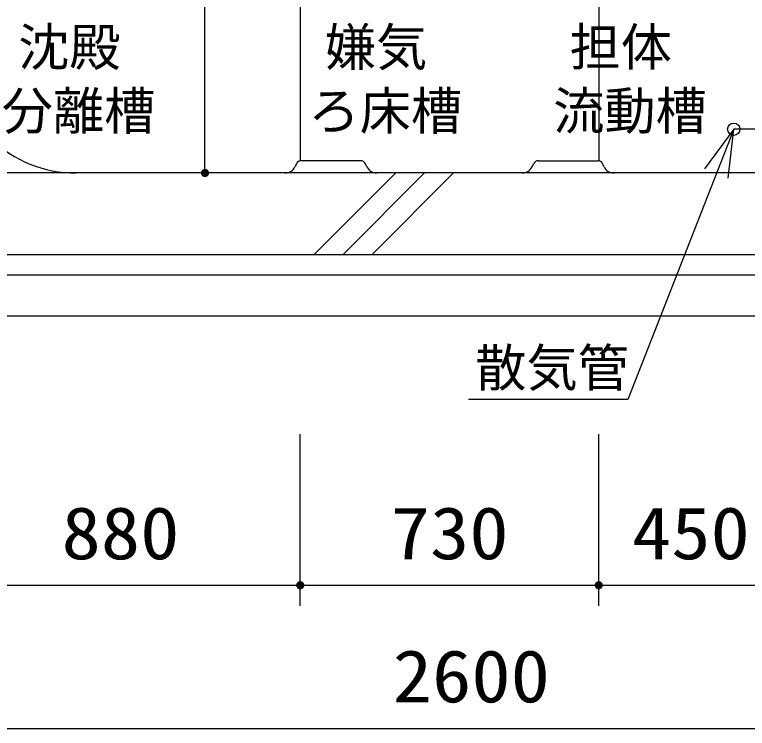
# Model space of a CAD drawing. Units: millimetres, scale not verified. Extents: x -14850 to 14850, y -10500 to 10500.
# Drawn here: x -10280 to -8488, y -7009 to -5263 of the extents above; entities that cross this region are included whole.
import ezdxf
from ezdxf.enums import TextEntityAlignment as Align

# ---------------------------------------------------------------- set-up
doc = ezdxf.new("R2010")
doc.units = ezdxf.units.MM
doc.header["$LTSCALE"] = 50
for name, color, linetype, lineweight in [('0-0_機器', 3, 'Continuous', 25), ('0-1_空気管', 3, 'Continuous', 25), ('0-4_製作', 5, 'Continuous', 25)]:
    doc.layers.add(name, color=color, linetype=linetype, lineweight=lineweight)
doc.styles.add('ＭＳ ゴシック', font='')
doc.styles.get('ＭＳ ゴシック').set_extended_font_data('MS Gothic')

msp = doc.modelspace()

# ---------------------------------------------------------------- linework, layer by layer
at = {"layer": '0-0_機器', "color": 2}
for p, q in [((-9548.26, -5850.29), (-9348.26, -5650.29)), ((-9477.55, -5850.29), (-9277.55, -5650.29)), ((-9406.84, -5850.29), (-9206.84, -5650.29)), ((-7611.65, -5850.29), (-10711.65, -5850.29)), ((-7611.65, -5900.29), (-10711.65, -5900.29))]:
    msp.add_line(p, q, dxfattribs=at)
for points in [[(-7661.65, -5650.29), (-10661.65, -5650.29), (-10661.65, -5850.29)], [(-7611.65, -5850.29), (-7611.65, -6000.29), (-10711.65, -6000.29)]]:
    msp.add_lwpolyline(points, dxfattribs=at)
at = {"layer": '0-1_空気管'}
for p, q in [((-9581.65, -3894.29), (-9581.65, -5620.51)), ((-8851.65, -3894.29), (-8851.65, -5620.51)), ((-8521.65, -5543.29), (-8780.93, -6204.24)), ((-8421.65, -5543.29), (-8521.65, -5543.29)), ((-9434.01, -5620.29), (-9579.29, -5620.29)), ((-8999.29, -5620.29), (-8854.01, -5620.29)), ((-9590.92, -5627.48), (-9594.86, -5635.37)), ((-9418.44, -5635.37), (-9422.39, -5627.48)), ((-9014.86, -5635.37), (-9010.92, -5627.48)), ((-8838.44, -5635.37), (-8842.39, -5627.48)), ((-8327.12, -5650.29), (-10129.8, -5650.29)), ((-8780.93, -6204.24), (-9170.21, -6204.24))]:
    msp.add_line(p, q, dxfattribs=at)
msp.add_lwpolyline([(-8535.07, -5662.54), (-8521.65, -5543.29), (-8592.9, -5639.86)], dxfattribs=at)
msp.add_circle((-8521.65, -5543.29), 15, dxfattribs=at)
for centre, radius, start, end in [((-10129.8, -5350.29), 300, 182.99998, 270), ((-9579.29, -5633.29), 13, 90, 153.43494), ((-9434.01, -5633.29), 13, 26.56505, 90), ((-8999.29, -5633.29), 13, 90, 153.43494), ((-8854.01, -5633.29), 13, 26.56505, 90), ((-9619.01, -5623.29), 27, 270, 333.43494), ((-9394.29, -5623.29), 27, 206.56503, 270), ((-9039.01, -5623.29), 27, 270, 333.43494), ((-8814.29, -5623.29), 27, 206.56503, 270)]:
    msp.add_arc(centre, radius, start, end, dxfattribs=at)
at = {"layer": '0-4_製作', "color": 2}
for p, q in [((-9814.67, -5650.29), (-9814.67, -4200.29)), ((-9764.67, -5650.29), (-9969.14, -5650.29)), ((-9581.65, -6708.59), (-9581.65, -6289.24)), ((-8851.65, -6708.59), (-8851.65, -6289.24)), ((-10461.65, -6658.59), (-9581.65, -6658.59)), ((-9581.65, -6658.59), (-8851.65, -6658.59)), ((-8851.65, -6658.59), (-8401.65, -6658.59)), ((-10461.65, -7008.59), (-7861.65, -7008.59))]:
    msp.add_line(p, q, dxfattribs=at)
at = {"layer": '0-4_製作'}
for points in [[(-9822.37, -5643.92), (-9814.67, -5650.29), (-9823.11, -5644.93)], [(-9821.51, -5643), (-9814.67, -5650.29), (-9822.37, -5643.92)], [(-9820.55, -5642.2), (-9814.67, -5650.29), (-9821.51, -5643)], [(-9819.49, -5641.53), (-9814.67, -5650.29), (-9820.55, -5642.2)], [(-9819.49, -5641.53), (-9814.67, -5640.29), (-9814.67, -5650.29)], [(-9818.35, -5640.99), (-9814.67, -5640.29), (-9819.49, -5641.53)], [(-9817.15, -5640.61), (-9814.67, -5640.29), (-9818.35, -5640.99)], [(-9815.92, -5640.37), (-9814.67, -5640.29), (-9817.15, -5640.61)], [(-9814.67, -5640.29), (-9804.67, -5650.29), (-9814.67, -5650.29)], [(-9814.04, -5640.31), (-9804.67, -5650.29), (-9814.67, -5640.29)], [(-9812.79, -5640.47), (-9804.67, -5650.29), (-9814.04, -5640.31)], [(-9811.58, -5640.78), (-9804.67, -5650.29), (-9812.79, -5640.47)], [(-9810.41, -5641.24), (-9804.67, -5650.29), (-9811.58, -5640.78)], [(-9809.31, -5641.85), (-9804.67, -5650.29), (-9810.41, -5641.24)], [(-9809.31, -5641.85), (-9804.75, -5649.04), (-9804.67, -5650.29)], [(-9808.29, -5642.59), (-9804.75, -5649.04), (-9809.31, -5641.85)], [(-9808.29, -5642.59), (-9804.98, -5647.81), (-9804.75, -5649.04)], [(-9807.38, -5643.45), (-9804.98, -5647.81), (-9808.29, -5642.59)], [(-9807.38, -5643.45), (-9805.37, -5646.61), (-9804.98, -5647.81)], [(-9806.58, -5644.41), (-9805.37, -5646.61), (-9807.38, -5643.45)], [(-9806.58, -5644.41), (-9805.9, -5645.48), (-9805.37, -5646.61)], [(-9824.65, -5649.66), (-9814.67, -5650.29), (-9824.67, -5650.29)], [(-9824.67, -5650.29), (-9820.03, -5658.74), (-9824.59, -5651.55)], [(-9824.67, -5650.29), (-9818.93, -5659.34), (-9820.03, -5658.74)], [(-9814.67, -5650.29), (-9818.93, -5659.34), (-9824.67, -5650.29)], [(-9824.49, -5648.42), (-9814.67, -5650.29), (-9824.65, -5649.66)], [(-9824.59, -5651.55), (-9821.04, -5658), (-9824.35, -5652.78)], [(-9824.59, -5651.55), (-9820.03, -5658.74), (-9821.04, -5658)], [(-9824.18, -5647.2), (-9814.67, -5650.29), (-9824.49, -5648.42)], [(-9824.35, -5652.78), (-9821.96, -5657.14), (-9823.97, -5653.97)], [(-9824.35, -5652.78), (-9821.04, -5658), (-9821.96, -5657.14)], [(-9823.72, -5646.03), (-9814.67, -5650.29), (-9824.18, -5647.2)], [(-9823.97, -5653.97), (-9822.76, -5656.17), (-9823.43, -5655.11)], [(-9823.97, -5653.97), (-9821.96, -5657.14), (-9822.76, -5656.17)], [(-9823.11, -5644.93), (-9814.67, -5650.29), (-9823.72, -5646.03)], [(-9814.67, -5650.29), (-9817.76, -5659.8), (-9818.93, -5659.34)], [(-9814.67, -5650.29), (-9816.54, -5660.12), (-9817.76, -5659.8)], [(-9814.67, -5650.29), (-9815.3, -5660.27), (-9816.54, -5660.12)], [(-9814.67, -5650.29), (-9814.67, -5660.29), (-9815.3, -5660.27)], [(-9814.67, -5650.29), (-9813.41, -5660.21), (-9814.67, -5660.29)], [(-9814.67, -5650.29), (-9812.18, -5659.98), (-9813.41, -5660.21)], [(-9814.67, -5650.29), (-9810.99, -5659.59), (-9812.18, -5659.98)], [(-9814.67, -5650.29), (-9809.85, -5659.06), (-9810.99, -5659.59)], [(-9814.67, -5650.29), (-9808.79, -5658.38), (-9809.85, -5659.06)], [(-9804.67, -5650.29), (-9808.79, -5658.38), (-9814.67, -5650.29)], [(-9804.67, -5650.29), (-9807.82, -5657.58), (-9808.79, -5658.38)], [(-9804.67, -5650.29), (-9806.96, -5656.67), (-9807.82, -5657.58)], [(-9804.67, -5650.29), (-9806.22, -5655.65), (-9806.96, -5656.67)], [(-9804.67, -5650.29), (-9805.62, -5654.55), (-9806.22, -5655.65)], [(-9804.67, -5650.29), (-9805.16, -5653.38), (-9805.62, -5654.55)], [(-9804.67, -5650.29), (-9804.84, -5652.17), (-9805.16, -5653.38)], [(-9804.67, -5650.29), (-9804.69, -5650.92), (-9804.84, -5652.17)], [(-9591.63, -6657.96), (-9581.65, -6658.59), (-9591.65, -6658.59)], [(-9591.65, -6658.59), (-9585.91, -6667.64), (-9591.57, -6659.84)], [(-9591.65, -6658.59), (-9584.74, -6668.1), (-9585.91, -6667.64)], [(-9581.65, -6658.59), (-9584.74, -6668.1), (-9591.65, -6658.59)], [(-9591.48, -6656.72), (-9581.65, -6658.59), (-9591.63, -6657.96)], [(-9591.57, -6659.84), (-9587.01, -6667.03), (-9591.34, -6661.08)], [(-9591.57, -6659.84), (-9585.91, -6667.64), (-9587.01, -6667.03)], [(-9591.16, -6655.5), (-9581.65, -6658.59), (-9591.48, -6656.72)], [(-9591.34, -6661.08), (-9588.03, -6666.29), (-9590.95, -6662.27)], [(-9591.34, -6661.08), (-9587.01, -6667.03), (-9588.03, -6666.29)], [(-9590.7, -6654.33), (-9581.65, -6658.59), (-9591.16, -6655.5)], [(-9590.95, -6662.27), (-9588.94, -6665.44), (-9590.42, -6663.41)], [(-9590.95, -6662.27), (-9588.03, -6666.29), (-9588.94, -6665.44)], [(-9590.1, -6653.23), (-9581.65, -6658.59), (-9590.7, -6654.33)], [(-9590.42, -6663.41), (-9588.94, -6665.44), (-9589.74, -6664.47)], [(-9589.36, -6652.22), (-9581.65, -6658.59), (-9590.1, -6653.23)], [(-9588.5, -6651.3), (-9581.65, -6658.59), (-9589.36, -6652.22)], [(-9587.53, -6650.5), (-9581.65, -6658.59), (-9588.5, -6651.3)], [(-9586.47, -6649.83), (-9581.65, -6658.59), (-9587.53, -6650.5)], [(-9586.47, -6649.83), (-9581.65, -6648.59), (-9581.65, -6658.59)], [(-9585.33, -6649.29), (-9581.65, -6648.59), (-9586.47, -6649.83)], [(-9584.14, -6648.9), (-9581.65, -6648.59), (-9585.33, -6649.29)], [(-9581.65, -6658.59), (-9583.53, -6668.41), (-9584.74, -6668.1)], [(-9582.91, -6648.67), (-9581.65, -6648.59), (-9584.14, -6648.9)], [(-9581.65, -6658.59), (-9582.28, -6668.57), (-9583.53, -6668.41)], [(-9581.65, -6658.59), (-9581.65, -6668.59), (-9582.28, -6668.57)], [(-9581.65, -6648.59), (-9571.65, -6658.59), (-9581.65, -6658.59)], [(-9581.03, -6648.61), (-9571.65, -6658.59), (-9581.65, -6648.59)], [(-9581.65, -6658.59), (-9580.4, -6668.51), (-9581.65, -6668.59)], [(-9581.65, -6658.59), (-9579.17, -6668.28), (-9580.4, -6668.51)], [(-9581.65, -6658.59), (-9577.97, -6667.89), (-9579.17, -6668.28)], [(-9581.65, -6658.59), (-9576.84, -6667.35), (-9577.97, -6667.89)], [(-9581.65, -6658.59), (-9575.78, -6666.68), (-9576.84, -6667.35)], [(-9571.65, -6658.59), (-9575.78, -6666.68), (-9581.65, -6658.59)], [(-9579.78, -6648.77), (-9571.65, -6658.59), (-9581.03, -6648.61)], [(-9578.56, -6649.08), (-9571.65, -6658.59), (-9579.78, -6648.77)], [(-9577.4, -6649.54), (-9571.65, -6658.59), (-9578.56, -6649.08)], [(-9577.4, -6649.54), (-9571.73, -6657.34), (-9571.65, -6658.59)], [(-9576.29, -6650.15), (-9571.73, -6657.34), (-9577.4, -6649.54)], [(-9576.29, -6650.15), (-9571.97, -6656.1), (-9571.73, -6657.34)], [(-9575.28, -6650.88), (-9571.97, -6656.1), (-9576.29, -6650.15)], [(-9571.65, -6658.59), (-9574.81, -6665.88), (-9575.78, -6666.68)], [(-9575.28, -6650.88), (-9572.36, -6654.91), (-9571.97, -6656.1)], [(-9574.36, -6651.74), (-9572.36, -6654.91), (-9575.28, -6650.88)], [(-9571.65, -6658.59), (-9573.95, -6664.96), (-9574.81, -6665.88)], [(-9574.36, -6651.74), (-9572.89, -6653.77), (-9572.36, -6654.91)], [(-9573.56, -6652.71), (-9572.89, -6653.77), (-9574.36, -6651.74)], [(-9571.65, -6658.59), (-9573.21, -6663.95), (-9573.95, -6664.96)], [(-9571.65, -6658.59), (-9572.6, -6662.85), (-9573.21, -6663.95)], [(-9571.65, -6658.59), (-9572.14, -6661.68), (-9572.6, -6662.85)], [(-9571.65, -6658.59), (-9571.83, -6660.46), (-9572.14, -6661.68)], [(-9571.65, -6658.59), (-9571.67, -6659.22), (-9571.83, -6660.46)], [(-8861.63, -6657.96), (-8851.65, -6658.59), (-8861.65, -6658.59)], [(-8861.65, -6658.59), (-8854.74, -6668.1), (-8861.57, -6659.84)], [(-8861.65, -6658.59), (-8853.53, -6668.41), (-8854.74, -6668.1)], [(-8851.65, -6658.59), (-8853.53, -6668.41), (-8861.65, -6658.59)], [(-8861.48, -6656.72), (-8851.65, -6658.59), (-8861.63, -6657.96)], [(-8861.57, -6659.84), (-8855.91, -6667.64), (-8861.34, -6661.08)], [(-8861.57, -6659.84), (-8854.74, -6668.1), (-8855.91, -6667.64)], [(-8861.16, -6655.5), (-8851.65, -6658.59), (-8861.48, -6656.72)], [(-8861.34, -6661.08), (-8857.01, -6667.03), (-8860.95, -6662.27)], [(-8861.34, -6661.08), (-8855.91, -6667.64), (-8857.01, -6667.03)], [(-8860.7, -6654.33), (-8851.65, -6658.59), (-8861.16, -6655.5)], [(-8860.95, -6662.27), (-8858.03, -6666.29), (-8860.42, -6663.41)], [(-8860.95, -6662.27), (-8857.01, -6667.03), (-8858.03, -6666.29)], [(-8860.1, -6653.23), (-8851.65, -6658.59), (-8860.7, -6654.33)], [(-8860.42, -6663.41), (-8858.94, -6665.44), (-8859.74, -6664.47)], [(-8860.42, -6663.41), (-8858.03, -6666.29), (-8858.94, -6665.44)], [(-8859.36, -6652.22), (-8851.65, -6658.59), (-8860.1, -6653.23)], [(-8858.5, -6651.3), (-8851.65, -6658.59), (-8859.36, -6652.22)], [(-8857.53, -6650.5), (-8851.65, -6658.59), (-8858.5, -6651.3)], [(-8857.53, -6650.5), (-8851.65, -6648.59), (-8851.65, -6658.59)], [(-8856.47, -6649.83), (-8851.65, -6648.59), (-8857.53, -6650.5)], [(-8855.33, -6649.29), (-8851.65, -6648.59), (-8856.47, -6649.83)], [(-8854.14, -6648.9), (-8851.65, -6648.59), (-8855.33, -6649.29)], [(-8852.91, -6648.67), (-8851.65, -6648.59), (-8854.14, -6648.9)], [(-8851.65, -6658.59), (-8852.28, -6668.57), (-8853.53, -6668.41)], [(-8851.65, -6658.59), (-8851.65, -6668.59), (-8852.28, -6668.57)], [(-8851.65, -6648.59), (-8841.65, -6658.59), (-8851.65, -6658.59)], [(-8851.03, -6648.61), (-8841.65, -6658.59), (-8851.65, -6648.59)], [(-8851.65, -6658.59), (-8850.4, -6668.51), (-8851.65, -6668.59)], [(-8851.65, -6658.59), (-8849.17, -6668.28), (-8850.4, -6668.51)], [(-8851.65, -6658.59), (-8847.97, -6667.89), (-8849.17, -6668.28)], [(-8851.65, -6658.59), (-8846.84, -6667.35), (-8847.97, -6667.89)], [(-8851.65, -6658.59), (-8845.78, -6666.68), (-8846.84, -6667.35)], [(-8851.65, -6658.59), (-8844.81, -6665.88), (-8845.78, -6666.68)], [(-8841.65, -6658.59), (-8844.81, -6665.88), (-8851.65, -6658.59)], [(-8849.78, -6648.77), (-8841.65, -6658.59), (-8851.03, -6648.61)], [(-8848.56, -6649.08), (-8841.65, -6658.59), (-8849.78, -6648.77)], [(-8848.56, -6649.08), (-8841.73, -6657.34), (-8841.65, -6658.59)], [(-8847.4, -6649.54), (-8841.73, -6657.34), (-8848.56, -6649.08)], [(-8847.4, -6649.54), (-8841.97, -6656.1), (-8841.73, -6657.34)], [(-8846.29, -6650.15), (-8841.97, -6656.1), (-8847.4, -6649.54)], [(-8846.29, -6650.15), (-8842.36, -6654.91), (-8841.97, -6656.1)], [(-8845.28, -6650.88), (-8842.36, -6654.91), (-8846.29, -6650.15)], [(-8845.28, -6650.88), (-8842.89, -6653.77), (-8842.36, -6654.91)], [(-8844.36, -6651.74), (-8842.89, -6653.77), (-8845.28, -6650.88)], [(-8841.65, -6658.59), (-8843.95, -6664.96), (-8844.81, -6665.88)], [(-8844.36, -6651.74), (-8843.56, -6652.71), (-8842.89, -6653.77)], [(-8841.65, -6658.59), (-8843.21, -6663.95), (-8843.95, -6664.96)], [(-8841.65, -6658.59), (-8842.6, -6662.85), (-8843.21, -6663.95)], [(-8841.65, -6658.59), (-8842.14, -6661.68), (-8842.6, -6662.85)], [(-8841.65, -6658.59), (-8841.83, -6660.46), (-8842.14, -6661.68)], [(-8841.65, -6658.59), (-8841.67, -6659.22), (-8841.83, -6660.46)]]:
    msp.add_solid(points, dxfattribs=at)

# ---------------------------------------------------------------- texts
at = {"layer": '0-1_空気管', "color": 4, "style": 'ＭＳ ゴシック'}
for s, p in [('沈殿', (-10271.63, -5415.66)), ('嫌気', (-9521.52, -5415.66)), ('担体', (-8923.03, -5415.66)), ('分離槽', (-10311.63, -5571.66)), ('ろ床槽', (-9561.52, -5571.66)), ('流動槽', (-8963.03, -5571.66)), ('散気管', (-9153.58, -6200))]:
    msp.add_text(s, height=91.79, dxfattribs=at).set_placement(p, align=Align.BOTTOM_LEFT)
at = {"layer": '0-4_製作', "color": 4, "style": 'ＭＳ ゴシック', "width": 1.1}
for s, p in [('880', (-10165.4, -6633.59)), ('730', (-9360.4, -6633.59)), ('450', (-8770.4, -6633.59)), ('2600', (-9355.4, -6983.59))]:
    msp.add_text(s, height=128.4, dxfattribs=at).set_placement(p, align=Align.BOTTOM_LEFT)

doc.saveas('drawing.dxf')
